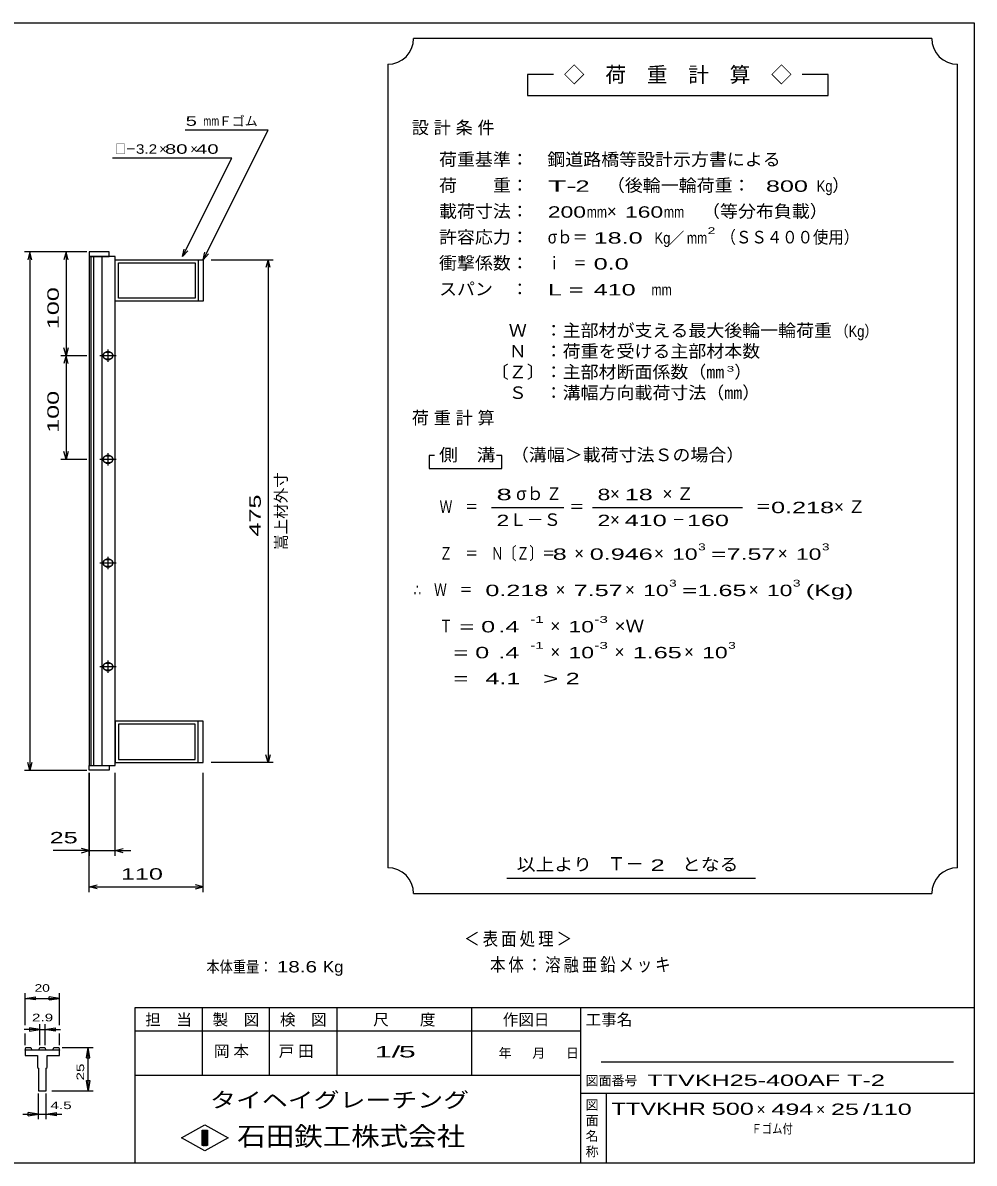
# Model space of a CAD drawing. Units: millimetres, scale not verified. Extents: x -910 to 866, y -641 to 527.
# Drawn here: x -53 to 866, y -573 to 527 of the extents above; entities that cross this region are included whole.
import ezdxf
from ezdxf.enums import TextEntityAlignment as Align

# ---------------------------------------------------------------- set-up
doc = ezdxf.new("R2010")
doc.units = ezdxf.units.MM
doc.header["$LTSCALE"] = 5
for name, color, linetype, lineweight in [('0_2', 150, 'Continuous', 25), ('16', 3, 'Continuous', 25), ('22', 2, 'Continuous', 25), ('32', 4, 'Continuous', 25)]:
    doc.layers.add(name, color=color, linetype=linetype, lineweight=lineweight)
doc.styles.add('ベクトル', font='')
doc.styles.get('ベクトル').set_extended_font_data('ベクトル')

msp = doc.modelspace()

# ---------------------------------------------------------------- linework, layer by layer
at = {"layer": '0_2'}
for p, q in [((-864.5, 526.75), (865.5, 526.75)), ((865.5, 526.75), (865.5, -573.25)), ((865.5, -423.25), (55.5, -423.25)), ((55.5, -423.25), (55.5, -573.25)), ((120.5, -423.25), (120.5, -488.25)), ((185.5, -488.25), (185.5, -423.25)), ((250.5, -423.25), (250.5, -488.25)), ((380.5, -488.25), (380.5, -423.25)), ((485.5, -423.25), (485.5, -573.25)), ((485.5, -445.75), (55.5, -445.75)), ((845.5, -475.75), (505.5, -475.75)), ((55.5, -488.25), (485.5, -488.25)), ((485.5, -505.75), (865.5, -505.75)), ((510.5, -573.25), (510.5, -505.75)), ((100.5, -548.75), (123, -536.25)), ((123, -536.25), (145.5, -548.75)), ((123, -561.25), (100.5, -548.75)), ((120.5, -541.25), (125.5, -541.25)), ((120.5, -556.25), (120.5, -541.25)), ((120.5, -541.25), (121.5, -541.25)), ((121.5, -541.25), (121.5, -556.25)), ((122.5, -556.25), (122.5, -541.25)), ((122.5, -541.25), (123.5, -541.25)), ((145.5, -548.75), (123, -561.25)), ((123.5, -541.25), (123.5, -556.25)), ((124.5, -556.25), (124.5, -541.25)), ((124.5, -541.25), (125.5, -541.25)), ((125.5, -541.25), (125.5, -556.25)), ((125.5, -541.25), (125.5, -556.25)), ((125.5, -556.25), (120.5, -556.25)), ((121.5, -556.25), (122.5, -556.25)), ((123.5, -556.25), (124.5, -556.25)), ((865.5, -573.25), (-864.5, -573.25))]:
    msp.add_line(p, q, dxfattribs=at)
at = {"layer": '16'}
for p, q in [((30.5, 305.75), (11.5, 305.75)), ((11.5, 305.75), (11.5, 301.25)), ((11.5, 301.25), (30.5, 301.25)), ((11.5, 301.25), (11.5, -189.75)), ((36.5, 301.25), (11.5, 301.25)), ((13, 301.25), (13, -189.75)), ((16, -189.75), (16, 301.25)), ((23.5, 301.25), (23.5, -189.75)), ((30.5, 301.25), (30.5, 305.75)), ((36.5, -189.75), (36.5, 301.25)), ((36.5, 298.25), (116.5, 298.25)), ((36.5, 258.25), (36.5, 298.25)), ((116.5, 298.25), (116.5, 258.25)), ((116.5, 298.25), (121.5, 298.25)), ((121.5, 298.25), (121.5, 258.25)), ((39.5, 295.25), (113.5, 295.25)), ((39.5, 261.25), (39.5, 295.25)), ((113.5, 295.25), (113.5, 261.25)), ((116.5, 258.25), (36.5, 258.25)), ((113.5, 261.25), (39.5, 261.25)), ((121.5, 258.25), (116.5, 258.25)), ((29.5, 211.75), (29.5, 199.75)), ((21.5, 205.75), (37.5, 205.75)), ((31.5, 208.75), (27.5, 208.75)), ((27.5, 202.75), (31.5, 202.75)), ((29.5, 111.75), (29.5, 99.75)), ((21.5, 105.75), (37.5, 105.75)), ((31.5, 108.75), (27.5, 108.75)), ((27.5, 102.75), (31.5, 102.75)), ((29.5, 11.75), (29.5, -0.25)), ((21.5, 5.75), (37.5, 5.75)), ((31.5, 8.75), (27.5, 8.75)), ((27.5, 2.75), (31.5, 2.75)), ((21.5, -94.25), (37.5, -94.25)), ((31.5, -91.25), (27.5, -91.25)), ((27.5, -97.25), (31.5, -97.25)), ((29.5, -88.25), (29.5, -100.25)), ((116.5, -146.75), (36.5, -146.75)), ((36.5, -146.75), (36.5, -186.75)), ((113.5, -149.75), (39.5, -149.75)), ((39.5, -149.75), (39.5, -183.75)), ((113.5, -183.75), (113.5, -149.75)), ((116.5, -186.75), (116.5, -146.75)), ((121.5, -146.75), (116.5, -146.75)), ((121.5, -186.75), (121.5, -146.75)), ((36.5, -186.75), (116.5, -186.75)), ((39.5, -183.75), (113.5, -183.75)), ((116.5, -186.75), (121.5, -186.75)), ((11.5, -189.75), (30.5, -189.75)), ((11.5, -194.25), (11.5, -189.75)), ((11.5, -189.75), (36.5, -189.75)), ((30.5, -194.25), (11.5, -194.25)), ((30.5, -189.75), (30.5, -194.25))]:
    msp.add_line(p, q, dxfattribs=at)
for centre, radius, start, end in [((29.5, 205.75), 4, 46.6, 133.4), ((27.5, 205.75), 3, 90, 270), ((29.5, 205.75), 4, 226.6, 313.4), ((31.5, 205.75), 3, 270, 90), ((27.5, 105.75), 3, 90, 270), ((29.5, 105.75), 4, 46.6, 133.4), ((29.5, 105.75), 4, 226.6, 313.4), ((31.5, 105.75), 3, 270, 90), ((27.5, 5.75), 3, 90, 270), ((29.5, 5.75), 4, 46.6, 133.4), ((29.5, 5.75), 4, 226.6, 313.4), ((31.5, 5.75), 3, 270, 90), ((27.5, -94.25), 3, 90, 270), ((29.5, -94.25), 4, 46.6, 133.4), ((29.5, -94.25), 4, 226.6, 313.4), ((31.5, -94.25), 3, 270, 90)]:
    msp.add_arc(centre, radius, start, end, dxfattribs=at)
at = {"layer": '22', "color": 4}
for p, q in [((824.5, 511.75), (324.5, 511.75)), ((299.5, 486.75), (299.5, -288.25)), ((849.5, -288.25), (849.5, 486.75)), ((459.5, 476.75), (434.5, 476.75)), ((434.5, 476.75), (434.5, 456.75)), ((724.5, 476.75), (699.5, 476.75)), ((724.5, 456.75), (724.5, 476.75)), ((434.5, 456.75), (724.5, 456.75)), ((184, 423.25), (104, 423.25)), ((121.5, 298.25), (184, 423.25)), ((149, 396.25), (34, 396.25)), ((101.5, 301.25), (149, 396.25)), ((101.5, 301.25), (103, 308.55)), ((9, 305.75), (-51, 305.75)), ((-46, 305.75), (-48, 298.25)), ((-44, 298.25), (-46, 305.75)), ((-46, 305.75), (-46, -194.25)), ((9, 305.75), (-16, 305.75)), ((-11, 305.75), (-13, 298.25)), ((-9, 298.25), (-11, 305.75)), ((-11, 305.75), (-11, 205.75)), ((101.5, 301.25), (106.5, 306.75)), ((121.5, 298.25), (123, 305.55)), ((121.5, 298.25), (126.5, 303.75)), ((129, 298.25), (189, 298.25)), ((184, 298.25), (182, 290.75)), ((186, 290.75), (184, 298.25)), ((184, 298.25), (184, -186.75)), ((-11, 205.75), (-13, 213.25)), ((-9, 213.25), (-11, 205.75)), ((-16, 205.75), (9, 205.75)), ((-11, 205.75), (-13, 198.25)), ((-9, 198.25), (-11, 205.75)), ((-11, 205.75), (-11, 105.75)), ((-11, 105.75), (-13, 113.25)), ((-9, 113.25), (-11, 105.75)), ((-16, 105.75), (9, 105.75)), ((344.5, 109.25), (339.5, 109.25)), ((339.5, 109.25), (339.5, 96.75)), ((409.5, 109.25), (404.5, 109.25)), ((409.5, 96.75), (409.5, 109.25)), ((339.5, 96.75), (409.5, 96.75)), ((399.5, 59.25), (469.5, 59.25)), ((497, 59.25), (642, 59.25)), ((-46, -194.25), (-48, -186.75)), ((-44, -186.75), (-46, -194.25)), ((189, -186.75), (129, -186.75)), ((184, -186.75), (182, -179.25)), ((186, -179.25), (184, -186.75)), ((-51, -194.25), (9, -194.25)), ((11.5, -196.75), (11.5, -276.75)), ((11.5, -311.75), (11.5, -196.75)), ((36.5, -276.75), (36.5, -196.75)), ((121.5, -311.75), (121.5, -196.75)), ((11.5, -271.75), (-23.5, -271.75)), ((11.5, -271.75), (4, -269.75)), ((4, -273.75), (11.5, -271.75)), ((11.5, -271.75), (36.5, -271.75)), ((36.5, -271.75), (44, -269.75)), ((44, -273.75), (36.5, -271.75)), ((36.5, -271.75), (51.5, -271.75)), ((11.5, -306.75), (19, -304.75)), ((19, -308.75), (11.5, -306.75)), ((11.5, -306.75), (121.5, -306.75)), ((121.5, -306.75), (114, -304.75)), ((114, -308.75), (121.5, -306.75)), ((414.5, -298.25), (654.5, -298.25)), ((324.5, -313.25), (824.5, -313.25))]:
    msp.add_line(p, q, dxfattribs=at)
for centre, start, end in [((299.5, 511.75), 270, 0), ((849.5, 511.75), 180, 270), ((299.5, -313.25), 0, 90), ((849.5, -313.25), 90, 180)]:
    msp.add_arc(centre, 25, start, end, dxfattribs=at)
at = {"layer": '32'}
for p, q in [((-50.5, -440.25), (-50.5, -409.25)), ((-50.5, -414.25), (-40.5, -412.75)), ((-40.5, -415.75), (-50.5, -414.25)), ((-50.5, -414.25), (-17.167, -414.25)), ((-40.5, -415.75), (-40.5, -412.75)), ((-17.167, -414.25), (-27.167, -412.75)), ((-27.167, -415.75), (-27.167, -412.75)), ((-27.167, -415.75), (-17.167, -414.25)), ((-17.167, -440.25), (-17.167, -409.25)), ((-36.25, -459.25), (-36.25, -439.25)), ((-31.417, -439.25), (-31.417, -459.25)), ((-36.25, -444.25), (-51.25, -444.25)), ((-50.5, -459.25), (-50.5, -448.25)), ((-36.25, -444.25), (-46.25, -442.75)), ((-46.25, -442.75), (-46.25, -445.75)), ((-46.25, -445.75), (-36.25, -444.25)), ((-36.25, -444.25), (-31.417, -444.25)), ((-31.417, -444.25), (-21.417, -442.75)), ((-21.417, -445.75), (-31.417, -444.25)), ((-31.417, -444.25), (-16.417, -444.25)), ((-21.417, -442.75), (-21.417, -445.75)), ((-17.167, -459.25), (-17.167, -448.25)), ((-50.5, -464.25), (-49.667, -461.75)), ((-49.667, -461.75), (-44.833, -461.75)), ((-44.833, -461.75), (-44, -464.25)), ((-37.083, -464.25), (-36.25, -461.75)), ((-36.25, -461.75), (-31.417, -461.75)), ((-31.417, -461.75), (-30.583, -464.25)), ((-23.667, -464.25), (-22.833, -461.75)), ((-22.833, -461.75), (-18, -461.75)), ((-18, -461.75), (-17.167, -464.25)), ((-14.667, -461.75), (15.333, -461.75)), ((8.833, -471.75), (10.333, -461.75)), ((11.833, -471.75), (10.333, -461.75)), ((10.333, -503.417), (10.333, -461.75)), ((-50.5, -464.25), (-50.5, -469.25)), ((-17.167, -464.25), (-50.5, -464.25)), ((-50.5, -469.25), (-38.417, -469.25)), ((-38.417, -469.25), (-38.417, -480.917)), ((-29.25, -480.917), (-29.25, -469.25)), ((-29.25, -469.25), (-17.167, -469.25)), ((-17.167, -469.25), (-17.167, -464.25)), ((8.833, -471.75), (11.833, -471.75)), ((-38.417, -480.917), (-37.583, -481.75)), ((-37.583, -481.75), (-37.583, -503.417)), ((-30.083, -481.75), (-29.25, -480.917)), ((-30.083, -503.417), (-30.083, -481.75)), ((10.333, -503.417), (8.833, -493.417)), ((8.833, -493.417), (11.833, -493.417)), ((11.833, -493.417), (10.333, -503.417)), ((-37.583, -503.417), (-30.083, -503.417)), ((-37.583, -530.917), (-37.583, -505.917)), ((-30.083, -530.917), (-30.083, -505.917)), ((-24.667, -503.417), (15.333, -503.417)), ((-52.583, -525.917), (-37.583, -525.917)), ((-37.583, -525.917), (-47.583, -524.417)), ((-47.583, -527.417), (-47.583, -524.417)), ((-47.583, -527.417), (-37.583, -525.917)), ((-37.583, -525.917), (-30.083, -525.917)), ((-30.083, -525.917), (-20.083, -524.417)), ((-20.083, -527.417), (-30.083, -525.917)), ((-30.083, -525.917), (-15.083, -525.917)), ((-20.083, -527.417), (-20.083, -524.417))]:
    msp.add_line(p, q, dxfattribs=at)

# ---------------------------------------------------------------- texts
at = {"layer": '0_2', "style": 'ベクトル'}
for s, height, p in [('担\u3000当', 11, (65.5, -434.75)), ('製\u3000図', 11, (130.5, -434.75)), ('検\u3000図', 11, (195.5, -434.75)), ('尺\u3000\u3000度', 11, (285.5, -434.75)), ('作図日', 11, (410.5, -434.75)), ('工事名', 11, (490.5, -434.75)), ('年', 9.164, (406.5, -467)), ('月', 9.164, (439, -467)), ('日', 9.164, (471.5, -467)), ('図面番号', 9.164, (490.5, -493.5)), ('図', 9.164, (490.5, -517)), ('面', 9.164, (490.5, -532)), ('名', 9.164, (490.5, -547)), ('称', 9.164, (490.5, -562))]:
    msp.add_text(s, height=height, dxfattribs=at).set_placement(p, align=Align.MIDDLE_LEFT)
at = {"layer": '0_2', "color": 222, "style": 'ベクトル'}
for s, height, width, p in [('タイヘイグレーチング', 14.66, 1.25, (128, -512.25)), ('石田鉄工株式会社', 18.33, 1.1, (154.25, -547.25))]:
    msp.add_text(s, height=height, dxfattribs=dict(at, width=width)).set_placement(p, align=Align.MIDDLE_LEFT)
at = {"layer": '22', "style": 'ベクトル'}
for s, height, p in [('◇\u3000荷\u3000重\u3000計\u3000算\u3000◇', 14.66, (469.5, 476.75)), ('Ｆゴム', 9.164, (136.5, 432)), ('×', 9.164, (79, 405)), ('×', 9.164, (109, 405)), ('）', 12.1, (728.5, 370)), ('×', 12.1, (511, 345)), ('／', 11, (570.75, 319.25)), ('）', 12.1, (634, 190)), ('σｂ', 12.1, (423.5, 72.5)), ('×', 12.1, (514, 72.5)), ('Ｌ－Ｓ', 12.1, (417, 47.5)), ('×', 12.1, (514, 47.5)), ('×', 12.1, (479.5, 15)), ('×', 12.1, (556.5, 15)), ('×', 12.1, (676, 15)), ('×', 12.1, (461.5, -20)), ('×', 12.1, (528.5, -20)), ('×', 12.1, (648, -20)), ('×', 12.1, (456.5, -55)), ('×', 12.1, (456.5, -80)), ('×', 12.1, (518.5, -80)), ('×', 12.1, (585.5, -80)), ('Ｔ－', 12.83, (511.5, -284.5)), ('×', 11, (655.5, -521.25)), ('×', 11, (713, -521.25))]:
    msp.add_text(s, height=height, dxfattribs=at).set_placement(p, align=Align.MIDDLE_LEFT)
for s, height, width, p in [(' 5 ', 9.164, 1.6, (99, 432)), ('mm', 9.164, 0.75, (121.5, 432)), ('□－', 9.164, 0.8, (36.5, 405)), ('3.2', 9.164, 1.2, (56.5, 405)), (' 80 ', 9.164, 1.6, (79, 405)), (' 40 ', 9.164, 1.6, (109, 405)), ('荷重基準：\u3000', 12.1, 1.05, (349, 395)), ('鋼道路橋等設計示方書による', 12.1, 1.05, (453.5, 395)), ('荷\u3000\u3000重：\u3000', 12.1, 1.05, (349, 370)), ('T-', 11, 2, (454, 369.25)), (' 2 ', 11, 1.65, (474, 369.25)), ('（後輪一輪荷重：', 12.1, 1.05, (511, 370)), ('  800', 11, 1.65, (651, 369.25)), ('Kg', 11, 0.85, (713.5, 369.25)), ('載荷寸法：\u3000', 12.1, 1.05, (349, 345)), ('\u3000（等分布負載）', 12.1, 1.05, (585.5, 345)), ('200', 11, 1.5, (454, 344.25)), ('mm', 11, 0.8, (491.5, 344.25)), ('160', 11, 1.5, (528.5, 344.25)), ('mm', 11, 0.8, (566, 344.25)), ('許容応力：\u3000', 12.1, 1.05, (349, 320)), ('σｂ＝', 12.1, 0.9, (454, 320)), (' 18.0', 11, 1.65, (491.5, 319.25)), ('Kg', 11, 0.85, (557, 319.25)), ('mm', 11, 0.8, (588.25, 319.25)), ('2', 6.598, 1.5, (608.25, 326.25)), ('（ＳＳ４００使用）', 12.1, 0.9, (620.75, 320)), ('衝撃係数：\u3000', 12.1, 1.05, (349, 295)), ('ｉ\u3000＝', 12.1, 0.75, (454, 295)), (' 0.0', 11, 1.65, (491.5, 294.25)), ('スパン\u3000：\u3000', 12.1, 1.05, (349, 270)), ('L =', 11, 1.65, (454, 269.25)), (' 410 ', 11, 1.65, (491.5, 269.25)), ('mm', 11, 0.8, (554, 269.25)), ('\u3000Ｗ\u3000：主部材が支える最大後輪一輪荷重', 12.1, 1.05, (399, 230)), ('（Kg）', 11, 0.85, (731.5, 229.25)), ('\u3000Ｎ\u3000：荷重を受ける主部材本数', 12.1, 1.05, (399, 210)), ('〔Ｚ〕：主部材断面係数（㎜', 12.1, 1.05, (399, 190)), ('3', 5.499, 1.8, (626.5, 193)), ('\u3000Ｓ\u3000：溝幅方向載荷寸法（㎜）', 12.1, 1.05, (399, 170)), ('側\u3000溝', 12.1, 1.1, (349, 110)), ('\u3000（溝幅＞載荷寸法Ｓの場合）', 12.1, 1.05, (401, 110)), ('8', 11, 1.8, (404.5, 71.75)), ('Ｚ', 12.1, 0.9, (452.5, 72.5)), ('8', 11, 1.5, (502, 71.75)), (' 18 ', 11, 1.65, (521.5, 71.75)), ('Ｗ\u3000＝', 12.1, 0.75, (349.5, 60)), ('＝', 12.1, 0.9, (474.5, 60)), ('＝', 12.1, 0.9, (654.5, 60)), ('0.218', 11, 1.65, (669.5, 59.25)), ('2', 11, 1.5, (404.5, 46.75)), ('2', 11, 1.5, (502, 46.75)), (' 410 ', 11, 1.65, (521.5, 46.75)), ('－', 12.1, 0.75, (574, 47.5)), (' 160 ', 11, 1.65, (581.5, 46.75)), ('Ｚ\u3000＝\u3000Ｎ〔Ｚ〕＝', 12.1, 0.75, (349.5, 15)), ('3', 6.598, 1.5, (599, 21.25)), ('3', 6.598, 1.5, (718.5, 21.25)), (' 8 ', 11, 1.65, (452, 14.25)), ('0.946', 11, 1.65, (494.5, 14.25)), ('10', 11, 1.5, (574, 14.25)), ('=', 11, 1.7, (611.5, 14.25)), ('7.57', 11, 1.65, (626.5, 14.25)), ('10', 11, 1.5, (693.5, 14.25)), ('3', 6.598, 1.5, (571, -13.75)), ('3', 6.598, 1.5, (690.5, -13.75)), ('∴\u3000Ｗ\u3000＝', 12.1, 0.75, (324.5, -20)), (' 0.218', 11, 1.65, (387, -20.75)), ('7.57', 11, 1.65, (479, -20.75)), ('10', 11, 1.5, (546, -20.75)), ('=', 11, 1.7, (583.5, -20.75)), ('1.65', 11, 1.65, (598.5, -20.75)), ('10', 11, 1.5, (665.5, -20.75)), ('(Kg)', 11, 1.65, (703, -20.75)), ('Ｔ', 12.1, 0.75, (349.5, -55)), (' = 0', 11, 1.65, (362, -55.75)), (' .4 ', 11, 1.65, (399.5, -55.75)), ('-1', 6.598, 1.65, (437, -48.75)), ('10', 11, 1.5, (474, -55.75)), ('-3', 6.598, 1.65, (499, -48.75)), ('×Ｗ', 12.1, 1.1, (518.5, -55)), ('  = 0', 11, 1.65, (349.5, -80.75)), (' .4 ', 11, 1.65, (399.5, -80.75)), ('-1', 6.598, 1.65, (437, -73.75)), ('10', 11, 1.5, (474, -80.75)), ('-3', 6.598, 1.65, (499, -73.75)), ('1.65', 11, 1.65, (536, -80.75)), ('10', 11, 1.5, (603, -80.75)), ('3', 6.598, 1.5, (628, -73.75)), ('  =', 11, 1.65, (349.5, -105.75)), (' 4.1', 11, 1.65, (387, -105.75)), ('>', 11, 1.7, (449.5, -105.75)), (' 2 ', 11, 1.65, (464.5, -105.75)), (' 25 ', 11, 1.65, (-33.5, -259.25)), ('以上より\u3000', 12.1, 1.1, (424, -285)), (' 2 ', 11, 1.65, (546.5, -285.75)), ('となる', 12.1, 1.1, (583.5, -285)), (' 110 ', 11, 1.65, (35.25, -294.25)), ('本体重量：', 11, 0.85, (124.5, -383.75)), (' 18.6', 11, 1.35, (187, -383.75)), ('Kg', 11, 1.1, (237, -383.75)), ('1/', 11, 2, (287, -465.75)), (' 5 ', 11, 2, (302, -465.75)), ('TTVKH25-400AF T-2                        ', 11, 1.65, (550, -493.25)), ('TTVKHR', 11.73, 1.45, (515.5, -520.75)), (' 500 ', 11.73, 1.55, (605.5, -520.75)), (' 494 ', 11, 1.65, (663, -521.25)), (' 25 ', 11, 1.65, (720.5, -521.25)), ('/', 11, 1.65, (758, -521.25)), (' 110 ', 11, 1.65, (758, -521.25)), ('Ｆゴム付', 9.164, 0.8, (650.5, -540))]:
    msp.add_text(s, height=height, dxfattribs=dict(at, width=width)).set_placement(p, align=Align.MIDDLE_LEFT)
at = {"layer": '22', "style": 'ベクトル', "width": 1.65}
for s, p in [(' 100 ', (-23.5, 224.5)), (' 100 ', (-23.5, 124.5)), (' 475 ', (171.5, 24.5))]:
    msp.add_text(s, height=11, rotation=90, dxfattribs=at).set_placement(p, align=Align.MIDDLE_LEFT)
at = {"layer": '22', "style": 'ベクトル'}
msp.add_text('嵩上材外寸', height=11, rotation=90, dxfattribs=at).set_placement((196.5, 18.25), align=Align.MIDDLE_LEFT)
at = {"layer": '22', "attachment_point": 4, "style": 'ベクトル'}
for s, insert, char_height in [('\\T1.28;設計条件', (322.75, 425), 12.1), ('\\T1.28;荷重計算', (322.75, 145), 12.1), ('\\T1.42;×Ｚ', (564.75, 72.5), 12.1), ('\\T1.42;×Ｚ', (730.25, 60), 12.1), ('\\T1.2;\\W0.85;＜表面処理＞', (373.25, -357.5), 12.83), ('\\T1.19;\\W0.85;本体：溶融亜鉛メッキ', (398.25, -382.5), 12.83), ('\\T1.25;岡本\u3000', (131.75, -465.75), 11), ('\\T1.25;戸田\u3000', (194.25, -465.75), 11)]:
    msp.add_mtext(s, dxfattribs=dict(at, insert=insert, char_height=char_height))
at = {"layer": '32', "color": 2, "style": 'ベクトル'}
for s, width, p in [('20', 1.35, (-41.333, -404.25)), ('2.9', 1.5, (-43.833, -432.75)), (' 4.5 ', 1.5, (-30.083, -517.417))]:
    msp.add_text(s, height=7.331, dxfattribs=dict(at, width=width)).set_placement(p, align=Align.MIDDLE_LEFT)
at = {"layer": '32', "color": 2, "style": 'ベクトル', "width": 1.5}
msp.add_text(' 25 ', height=7.331, rotation=90, dxfattribs=at).set_placement((2.833, -497.583), align=Align.MIDDLE_LEFT)

doc.saveas('drawing.dxf')
